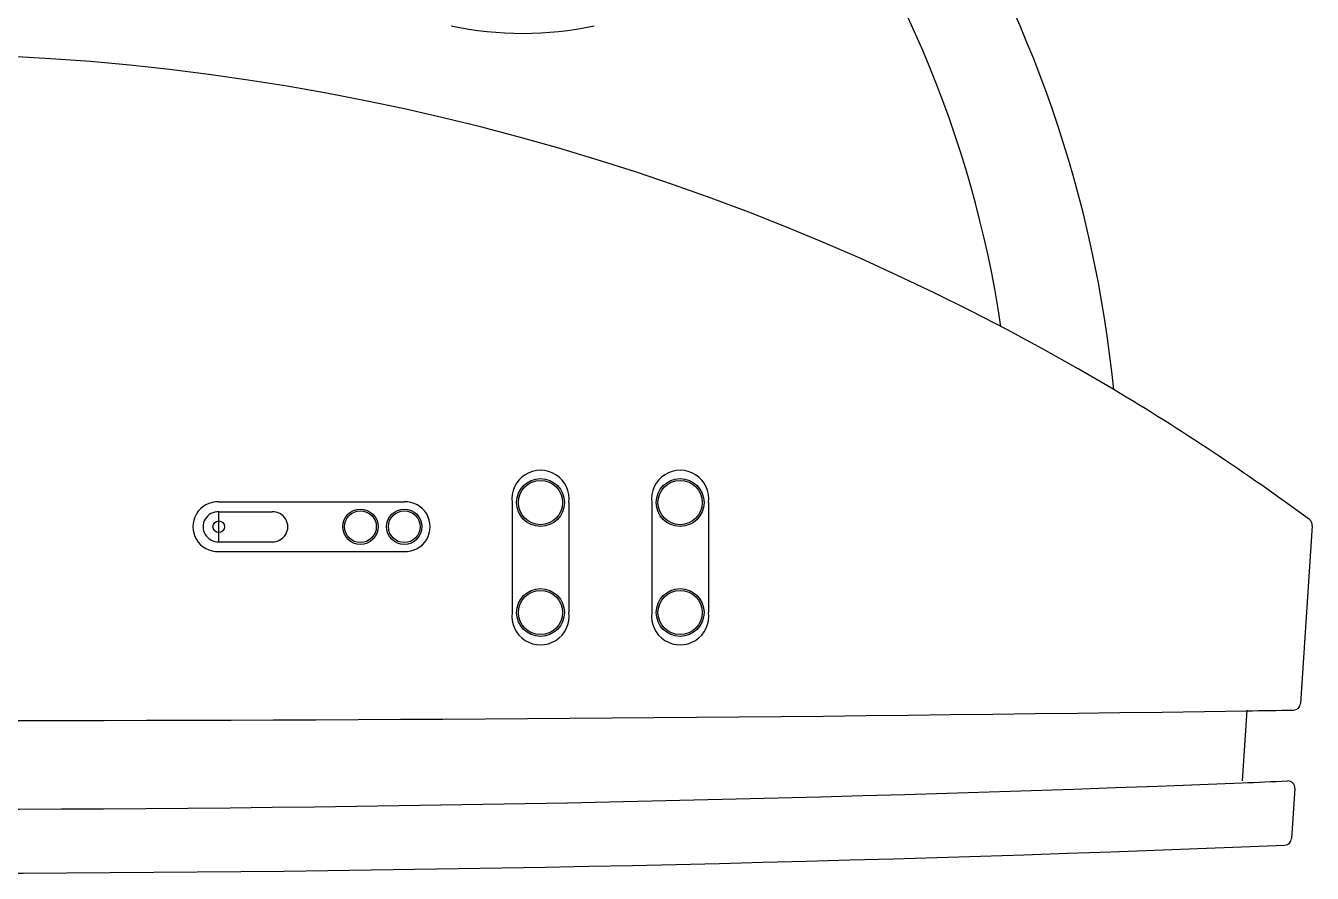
# Model space of a CAD drawing. Extents: x 4.922 to 5.722, y 2.655 to 3.153.
# Drawn here: x 5.3594 to 5.7218, y 2.6548 to 2.8936 of the extents above; entities that cross this region are included whole.
import ezdxf

# ---------------------------------------------------------------- set-up
doc = ezdxf.new("R2010")
doc.units = 0
doc.header["$MEASUREMENT"] = 0
doc.layers.add('ACES', color=7, linetype='CONTINUOUS')
doc.layers.add('ACES-I', color=251, linetype='CONTINUOUS')

msp = doc.modelspace()

# ---------------------------------------------------------------- linework, layer by layer
at = {"layer": 'ACES'}
for p, q in [((5.72182485021481, 2.752713500824483), (5.718523566121849, 2.702644025414587)), ((5.703369655149501, 2.700803678219117), (5.70205097383082, 2.680803678219117)), ((5.716943528005086, 2.678680113976972), (5.716015013359236, 2.66459764184825))]:
    msp.add_line(p, q, dxfattribs=at)
for centre, radius, start, end in [((5.321896730043029, 2.757131622010569), 0.345672056208549, 5.637754323306057, 32.48871905014), ((5.321896730043028, 2.213743072158512), 0.672060606060605, 53.56750269549967, 59.21229045047112), ((5.719829183392746, 2.752845083252312), 0.002, 356.2277163906109, 53.56750269549937), ((5.321896730043028, 28.90207154039238), 26.20426786217326, 270.834089958103, 270.8629617663379), ((5.716527899299785, 2.702775607842415), 0.002, 270.8629617664452, 356.2277163906235), ((5.320709916856216, 12.37905367821913), 9.706250000000013, 272.2517447080685, 272.3273384113145), ((5.714947861183022, 2.6788116964048), 0.002, 356.2277163906235, 92.32733841116924), ((5.714019346537172, 2.664729224276078), 0.002, 272.3157986758067, 356.2277163906235), ((5.321896730043029, 12.36105367821913), 9.706250000000013, 267.6842013242032, 272.3157986757969)]:
    msp.add_arc(centre, radius, start, end, dxfattribs=at)
at = {"layer": 'ACES-I'}
for p, q in [((5.41377141583779, 2.759447681530319), (5.466034592188402, 2.759447681530319)), ((5.496423167625942, 2.759260385379746), (5.496423167625942, 2.728278310149348)), ((5.512423167625942, 2.759260385379746), (5.512423167625942, 2.728278310149348)), ((5.535742094396343, 2.759260385379746), (5.535742094396343, 2.728278310149348)), ((5.551742094396343, 2.759260385379746), (5.551742094396343, 2.728278310149348)), ((5.413771415837791, 2.74821408153032), (5.413771415837791, 2.756681281530318)), ((5.413771415837791, 2.756681281530318), (5.428811218326058, 2.756681281530318)), ((5.413771415837791, 2.74821408153032), (5.428811218326058, 2.74821408153032)), ((5.413771415837791, 2.745447681530319), (5.466034592188403, 2.74544768153032))]:
    msp.add_line(p, q, dxfattribs=at)
for centre, radius in [((5.504423167625942, 2.759260385379746), 0.006732576287247216), ((5.504423167625942, 2.759260385379746), 0.006232576287247216), ((5.543742094396343, 2.759260385379746), 0.006732576287247216), ((5.543742094396343, 2.759260385379746), 0.006232576287247216), ((5.453687525062933, 2.752447681530319), 0.004976115923084936), ((5.453687525062933, 2.752447681530319), 0.004476115923084936), ((5.466034592188403, 2.752447681530319), 0.004976115923084936), ((5.466034592188403, 2.752447681530319), 0.004476115923084936), ((5.413771415837791, 2.752447681530319), 0.001624844320085472), ((5.504423167625942, 2.728278310149348), 0.006732576287247216), ((5.504423167625942, 2.728278310149348), 0.006232576287247216), ((5.543742094396343, 2.728278310149348), 0.006732576287247216), ((5.543742094396343, 2.728278310149348), 0.006232576287247216)]:
    msp.add_circle(centre, radius, dxfattribs=at)
for centre, radius, start, end in [((5.321896730043029, 2.762415090979995), 0.315672056208549, 70.89299045926849, 171.5377406500772), ((5.321896730043029, 2.762415090979995), 0.315672056208549, 8.462259349922618, 37.81405964690613), ((5.49939673004303, 2.987195610905642), 0.09573126614770432, 257.8370618973107, 282.1629381026915), ((5.321896730043028, 2.213743072158512), 0.672060606060605, 59.21229045047112, 120.7877095495287), ((5.504423167625943, 2.760299109660367), 0.008067152417747192, 352.6020728781183, 187.3979271218801), ((5.543742094396344, 2.760299109660367), 0.008067152417747192, 352.6020728781183, 187.3979271218801), ((5.413475635493476, 2.752447681530319), 0.007006246214063858, 87.58044424055433, 272.4195557594531), ((5.466330372532716, 2.752447681530319), 0.007006246214063858, 267.5804442405469, 92.41955575944567), ((5.413592527885553, 2.752447681530319), 0.004237377710265821, 87.58044424055433, 272.4195557594531), ((5.428990106278296, 2.752447681530319), 0.004237377710265821, 267.5804442405469, 92.41955575944567), ((5.504423167625943, 2.727239585868728), 0.008067152417747192, 172.60207287812, 7.397927121881661), ((5.543742094396344, 2.727239585868728), 0.008067152417747192, 172.60207287812, 7.397927121881661), ((5.321896730043028, 28.90207154039238), 26.20426786217326, 269.165910041897, 270.834089958103), ((5.320709916856216, 12.37905367821913), 9.706250000000013, 267.7622568005503, 272.2517447080685)]:
    msp.add_arc(centre, radius, start, end, dxfattribs=at)

doc.saveas('drawing.dxf')
